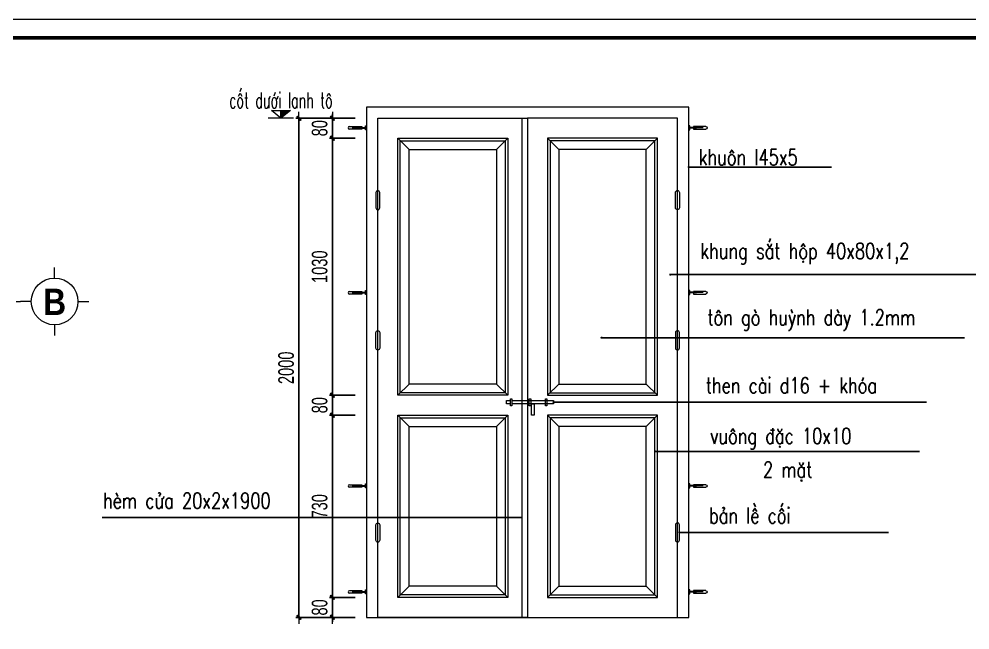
# Model space of a CAD drawing. Header units: millimetres. Extents: x 54880 to 178058, y 52937 to 130733.
# Drawn here: x 163740 to 171358, y 125836 to 130733 of the extents above; entities that cross this region are included whole.
import ezdxf
from ezdxf.enums import TextEntityAlignment as Align

# ---------------------------------------------------------------- set-up
doc = ezdxf.new("R2010")
doc.units = ezdxf.units.MM
doc.header["$LTSCALE"] = 250
doc.header["$MEASUREMENT"] = 0
doc.header["$PDMODE"] = 32
doc.linetypes.add('CENTER', pattern=[2, 1.25, -0.25, 0.25, -0.25])
doc.layers.get('Defpoints').update_dxf_attribs({"color": 1})
for name, color, linetype, lineweight in [('EG Text2', 7, 'Continuous', 20), ('Khungten_LCDI', 7, 'Continuous', 5), ('LC Dim', 8, 'Continuous', 18), ('LC ISO', 153, 'Continuous', 13), ('LC Net manh', 239, 'Continuous', 5), ('LC Text1', 3, 'Continuous', 20), ('manh2', 155, 'Continuous', 9), ('thay1', 63, 'Continuous', 20), ('TRUC', 251, 'CENTER', 5), ('v-KICHTHUOC', 8, 'Continuous', 18)]:
    doc.layers.add(name, color=color, linetype=linetype, lineweight=lineweight)
doc.layers.add('v-TEXT', color=7, linetype='Continuous')
doc.styles.add('HOATBIF', font='hoatbif.shx', dxfattribs={"width": 0.7})
doc.styles.add('Khungten', font='', dxfattribs={"width": 0.9, "height": 5000})
doc.styles.add('LC 1', font='')
doc.styles.add('LC 3', font='vnsimli.shx', dxfattribs={"width": 0.75})
doc.styles.add('T1', font='Vnsimli.shx', dxfattribs={"width": 0.8})
doc.styles.add('Title', font='', dxfattribs={"width": 0.8})
doc.styles.get('Khungten').set_extended_font_data('.VnAvantH')
doc.styles.get('LC 1').set_extended_font_data('.VnAvantH', bold=True)
doc.styles.get('Title').set_extended_font_data('.VnBlackH')
doc.dimstyles.new('1-100(1-50)', dxfattribs={"dimscale": 50, "dimtxt": 2.5, "dimasz": 0.35, "dimexe": 0.5, "dimexo": 0, "dimgap": 0.8, "dimtad": 1, "dimdec": 0, "dimzin": 0, "dimdsep": 46, "dimtxsty": 'HOATBIF', "dimblk1": 'DOT', "dimblk2": 'DOT', "dimsah": 1, "dimcen": -1, "dimdle": 1, "dimclrd": 256, "dimclre": 256, "dimclrt": 4, "dimadec": 3, "dimazin": 2, "dimtfac": 0.333333, "dimtdec": 0, "dimtix": 1, "dimtmove": 2, "dimatfit": 3, "dimldrblk": 'DOT', "dimfxl": 1, "dimtvp": 0.833333, "dimtolj": 1, "dimtzin": 0, "dimarcsym": 0})

# ---------------------------------------------------------------- blocks, each defined once
blk = doc.blocks.new('TTRUC')
at = {"layer": 'LC ISO'}
for p, q in [((0, 6.95), (0, 10.13)), ((-6.95, 0), (-10.13, 0)), ((6.95, 0), (10.13, 0)), ((0, -6.95), (0, -10.13))]:
    blk.add_line(p, q, dxfattribs=at)
at = {"layer": 'LC Net manh'}
blk.add_circle((0, 0), 6.95, dxfattribs=at)
blk = doc.blocks.new('lcdi fix A2')
at = {"layer": 'Defpoints', "lineweight": 0}
blk.add_lwpolyline([(0, -210), (0, 210), (593.94, 210), (593.94, -210)], close=True, dxfattribs=at)
at = {"layer": 'Khungten_LCDI', "color": 5, "lineweight": 60}
blk.add_lwpolyline([(16.97, -207.17), (16.97, 207.17), (591.11, 207.17), (591.11, -207.17)], close=True, dxfattribs=at)
at = {"color": 7, "style": 'Khungten', "width": 0.8}
for tag, p in [('REVISION', (580.1, -168.13)), ('NGAYHT', (580.57, -176.77))]:
    blk.add_attdef(tag, text='', height=2, dxfattribs=at).set_placement(p, align=Align.CENTER)
at = {"layer": 'LC Text1', "style": 'Title', "width": 1.485915}
for tag, p, p2 in [('TENBANVE1', (554.24, -149.53), (588.5, -149.53)), ('TENBANVE2', (554.24, -156.3), (588.5, -156.3))]:
    blk.add_attdef(tag, text='', height=2.5, dxfattribs=at).set_placement(p, p2, align=Align.FIT)
at = {"layer": 'LC Text1', "style": 'Title', "width": 0.7}
blk.add_attdef('SOBANVE', text='', height=2.5, dxfattribs=at).set_placement((580.73, -199.63), align=Align.CENTER)
blk = doc.blocks.new('DOT')
at = {"layer": 'LC Dim'}
blk.add_line((-3, 0), (3, 0), dxfattribs=at)
at = {"layer": 'LC Dim', "color": 4}
blk.add_line((-1, -1), (1, 1), dxfattribs=at)
blk.add_lwpolyline([(0.5, 1), (-1, -0.5), (-0.5, -1), (1, 0.5)], close=True, dxfattribs=at)
blk = doc.blocks.new('*D397')
at = {"layer": 'Defpoints', "color": 0, "transparency": 16777216}
for p in [(165982.5, 129938), (166432, 129938), (166432, 125937.3)]:
    blk.add_point(p, dxfattribs=at)
at = {"layer": 'LC Dim', "lineweight": -2, "transparency": 16777216}
for p, q in [((166432, 129938), (165957.5, 129938)), ((165982.5, 125954.8), (165982.5, 129920.5)), ((166432, 125937.3), (165957.5, 125937.3))]:
    blk.add_line(p, q, dxfattribs=at)
at = {"layer": 'LC Dim', "lineweight": -2, "transparency": 16777216, "xscale": 17.5, "yscale": 17.5, "zscale": 17.5}
for p, rotation in [((165982.5, 129938), 90), ((165982.5, 125937.3), 270)]:
    blk.add_blockref('DOT', p, dxfattribs=dict(at, rotation=rotation))
at = {"layer": 'LC Dim', "color": 4, "transparency": 16777216, "insert": (165880, 127937.7), "char_height": 125, "attachment_point": 5, "rotation": 90, "style": 'HOATBIF'}
blk.add_mtext('\\A1;2000', dxfattribs=at)
blk = doc.blocks.new('_Dot')
at = {"color": 0, "linetype": 'ByBlock', "lineweight": -2}
blk.add_line((-0.5, 0), (-1, 0), dxfattribs=at)
at = {"color": 0, "linetype": 'ByBlock', "const_width": 0.5}
blk.add_lwpolyline([(-0.25, 0, 1), (0.25, 0, 1)], format="xyb", close=True, dxfattribs=at)
blk = doc.blocks.new('Caodo1')
at = {"layer": 'LC Text1'}
blk.add_hatch(color=4, dxfattribs=at).paths.add_polyline_path([(0, 200), (0, 0), (243, 200)])
at = {"layer": 'LC Text1', "color": 4}
for p, q in [((324, 0), (-324, 0)), ((0, 0), (0, 200))]:
    blk.add_line(p, q, dxfattribs=at)
blk.add_lwpolyline([(-243, 200), (243, 200), (0, 0), (0, 0)], close=True, dxfattribs=at)
at = {"layer": 'LC Text1', "color": 4, "style": 'T1', "width": 0.8}
blk.add_attdef('%%P0,00', text='', height=250, dxfattribs=at).set_placement((-39, 460), align=Align.MIDDLE_CENTER)
blk = doc.blocks.new('vit')
for p, q in [((-5.7, -38.5), (-5.7, 10.5)), ((0, 0), (-2.5, -53.4)), ((0, 0), (2.5, -53.4)), ((4.8, 10.5), (4.8, -38.5)), ((4.8, -38.5), (-5.7, -38.5))]:
    blk.add_line(p, q)
blk.add_lwpolyline([(8.1, -58.1), (-8.1, -58.1), (-8.1, -53.4), (8.1, -53.4)], close=True)
blk.add_arc((-0.5, 10.5), 5.27, 0, 180)
blk = doc.blocks.new('*D388')
at = {"layer": 'Defpoints', "color": 0, "transparency": 16777216}
for p in [(166432, 129938), (166250.9, 129778), (166432, 129778)]:
    blk.add_point(p, dxfattribs=at)
at = {"layer": 'LC Dim', "lineweight": -2, "transparency": 16777216}
for p, q in [((166250.9, 129955.5), (166250.9, 129973)), ((166432, 129938), (166225.9, 129938)), ((166250.9, 129938), (166250.9, 129778)), ((166432, 129778), (166225.9, 129778)), ((166250.9, 129760.5), (166250.9, 129743))]:
    blk.add_line(p, q, dxfattribs=at)
at = {"layer": 'LC Dim', "lineweight": -2, "transparency": 16777216, "xscale": 17.5, "yscale": 17.5, "zscale": 17.5}
for p, rotation in [((166250.9, 129938), 270), ((166250.9, 129778), 90)]:
    blk.add_blockref('DOT', p, dxfattribs=dict(at, rotation=rotation))
at = {"layer": 'LC Dim', "color": 4, "transparency": 16777216, "insert": (166148.4, 129858), "char_height": 125, "attachment_point": 5, "rotation": 90, "style": 'HOATBIF'}
blk.add_mtext('\\A1;80', dxfattribs=at)
blk = doc.blocks.new('*D389')
at = {"layer": 'Defpoints', "color": 0, "transparency": 16777216}
for p in [(166432, 129778), (166250.9, 127717.9), (166432, 127717.9)]:
    blk.add_point(p, dxfattribs=at)
at = {"layer": 'LC Dim', "lineweight": -2, "transparency": 16777216}
for p, q in [((166432, 129778), (166225.9, 129778)), ((166250.9, 129760.5), (166250.9, 127735.4)), ((166432, 127717.9), (166225.9, 127717.9))]:
    blk.add_line(p, q, dxfattribs=at)
at = {"layer": 'LC Dim', "lineweight": -2, "transparency": 16777216, "xscale": 17.5, "yscale": 17.5, "zscale": 17.5}
for p, rotation in [((166250.9, 129778), 90), ((166250.9, 127717.9), 270)]:
    blk.add_blockref('DOT', p, dxfattribs=dict(at, rotation=rotation))
at = {"layer": 'LC Dim', "color": 4, "transparency": 16777216, "insert": (166148.4, 128747.9), "char_height": 125, "attachment_point": 5, "rotation": 90, "style": 'HOATBIF'}
blk.add_mtext('\\A1;1030', dxfattribs=at)
blk = doc.blocks.new('*D390')
at = {"layer": 'Defpoints', "color": 0, "transparency": 16777216}
for p in [(166432, 127717.9), (166250.9, 127557.9), (166432, 127557.9)]:
    blk.add_point(p, dxfattribs=at)
at = {"layer": 'LC Dim', "lineweight": -2, "transparency": 16777216}
for p, q in [((166432, 127717.9), (166225.9, 127717.9)), ((166250.9, 127735.4), (166250.9, 127752.9)), ((166250.9, 127717.9), (166250.9, 127557.9)), ((166432, 127557.9), (166225.9, 127557.9)), ((166250.9, 127540.4), (166250.9, 127522.9))]:
    blk.add_line(p, q, dxfattribs=at)
at = {"layer": 'LC Dim', "lineweight": -2, "transparency": 16777216, "xscale": 17.5, "yscale": 17.5, "zscale": 17.5}
for p, rotation in [((166250.9, 127717.9), 270), ((166250.9, 127557.9), 90)]:
    blk.add_blockref('DOT', p, dxfattribs=dict(at, rotation=rotation))
at = {"layer": 'LC Dim', "color": 4, "transparency": 16777216, "insert": (166148.4, 127637.9), "char_height": 125, "attachment_point": 5, "rotation": 90, "style": 'HOATBIF'}
blk.add_mtext('\\A1;80', dxfattribs=at)
blk = doc.blocks.new('*D391')
at = {"layer": 'Defpoints', "color": 0, "transparency": 16777216}
for p in [(166432, 127557.9), (166250.9, 126097.3), (166432, 126097.3)]:
    blk.add_point(p, dxfattribs=at)
at = {"layer": 'LC Dim', "lineweight": -2, "transparency": 16777216}
for p, q in [((166432, 127557.9), (166225.9, 127557.9)), ((166250.9, 127540.4), (166250.9, 126114.8)), ((166432, 126097.3), (166225.9, 126097.3))]:
    blk.add_line(p, q, dxfattribs=at)
at = {"layer": 'LC Dim', "lineweight": -2, "transparency": 16777216, "xscale": 17.5, "yscale": 17.5, "zscale": 17.5}
for p, rotation in [((166250.9, 127557.9), 90), ((166250.9, 126097.3), 270)]:
    blk.add_blockref('DOT', p, dxfattribs=dict(at, rotation=rotation))
at = {"layer": 'LC Dim', "color": 4, "transparency": 16777216, "insert": (166148.4, 126827.6), "char_height": 125, "attachment_point": 5, "rotation": 90, "style": 'HOATBIF'}
blk.add_mtext('\\A1;730', dxfattribs=at)
blk = doc.blocks.new('*D392')
at = {"layer": 'Defpoints', "color": 0, "transparency": 16777216}
for p in [(166432, 126097.3), (166250.9, 125937.3), (166432, 125937.3)]:
    blk.add_point(p, dxfattribs=at)
at = {"layer": 'LC Dim', "lineweight": -2, "transparency": 16777216}
for p, q in [((166432, 126097.3), (166225.9, 126097.3)), ((166250.9, 126114.8), (166250.9, 126132.3)), ((166250.9, 126097.3), (166250.9, 125937.3)), ((166432, 125937.3), (166225.9, 125937.3)), ((166250.9, 125919.8), (166250.9, 125902.3))]:
    blk.add_line(p, q, dxfattribs=at)
at = {"layer": 'LC Dim', "lineweight": -2, "transparency": 16777216, "xscale": 17.5, "yscale": 17.5, "zscale": 17.5}
for p, rotation in [((166250.9, 126097.3), 270), ((166250.9, 125937.3), 90)]:
    blk.add_blockref('DOT', p, dxfattribs=dict(at, rotation=rotation))
at = {"layer": 'LC Dim', "color": 4, "transparency": 16777216, "insert": (166148.4, 126017.3), "char_height": 125, "attachment_point": 5, "rotation": 90, "style": 'HOATBIF'}
blk.add_mtext('\\A1;80', dxfattribs=at)

msp = doc.modelspace()

# ---------------------------------------------------------------- linework, layer by layer
at = {"layer": 'manh2'}
for p, q in [((166774.5, 129778), (166864.5, 129688)), ((167654.5, 129778), (167564.5, 129688)), ((167974.5, 129778), (168064.5, 129688)), ((168854.5, 129778), (168764.5, 129688)), ((166774.5, 127717.9), (166864.5, 127807.9)), ((167654.5, 127717.9), (167564.5, 127807.9)), ((167974.5, 127717.9), (168064.5, 127807.9)), ((168854.5, 127717.9), (168764.5, 127807.9)), ((166774.5, 127557.9), (166864.5, 127467.9)), ((167654.5, 127557.9), (167564.5, 127467.9)), ((167974.5, 127557.9), (168064.5, 127467.9)), ((168854.5, 127557.9), (168764.5, 127467.9)), ((166774.5, 126097.3), (166864.5, 126187.3)), ((167654.5, 126097.3), (167564.5, 126187.3)), ((167974.5, 126097.3), (168064.5, 126187.3)), ((168854.5, 126097.3), (168764.5, 126187.3))]:
    msp.add_line(p, q, dxfattribs=at)
for points in [[(166794.5, 129758), (167634.5, 129758), (167634.5, 127737.9), (166794.5, 127737.9)], [(168834.5, 129758), (167994.5, 129758), (167994.5, 127737.9), (168834.5, 127737.9)], [(166864.5, 129688), (167564.5, 129688), (167564.5, 127807.9), (166864.5, 127807.9)], [(168764.5, 129688), (168064.5, 129688), (168064.5, 127807.9), (168764.5, 127807.9)], [(167676.4, 127689.2), (167687.7, 127689.2), (167687.7, 127633.2), (167676.4, 127633.2)], [(167827.9, 127689.2), (167839.2, 127689.2), (167839.2, 127633.2), (167827.9, 127633.2)], [(167956.4, 127689.2), (167967.7, 127689.2), (167967.7, 127633.2), (167956.4, 127633.2)], [(167845.2, 127648), (167868, 127648), (167868, 127558.1), (167845.2, 127558.1)], [(166794.5, 127537.9), (167634.5, 127537.9), (167634.5, 126117.3), (166794.5, 126117.3)], [(168834.5, 127537.9), (167994.5, 127537.9), (167994.5, 126117.3), (168834.5, 126117.3)], [(166864.5, 127467.9), (167564.5, 127467.9), (167564.5, 126187.3), (166864.5, 126187.3)], [(168764.5, 127467.9), (168064.5, 127467.9), (168064.5, 126187.3), (168764.5, 126187.3)]]:
    msp.add_lwpolyline(points, close=True, dxfattribs=at)
at = {"layer": 'manh2', "linetype": 'Continuous'}
for points in [[(166614.5, 129203.8), (166614.5, 129203.8, 0.414214), (166630, 129219.3), (166630, 129343.1, 0.414214), (166614.5, 129358.6), (166614.5, 129358.6, 0.414214), (166599.1, 129343.1), (166599.1, 129219.3, 0.414214)], [(169014.5, 129204.1), (169014.5, 129204.1, -0.414214), (168999.1, 129219.6), (168999.1, 129343.5, -0.414214), (169014.5, 129359), (169014.5, 129359, -0.414214), (169030, 129343.5), (169030, 129219.6, -0.414214)], [(166614.5, 128235.7), (166614.5, 128235.7, -0.414214), (166630, 128220.2), (166630, 128096.4, -0.414214), (166614.5, 128080.9), (166614.5, 128080.9, -0.414214), (166599.1, 128096.4), (166599.1, 128220.2, -0.414214)], [(169014.5, 128236.1), (169014.5, 128236.1, 0.414214), (168999.1, 128220.6), (168999.1, 128096.7, 0.414214), (169014.5, 128081.2), (169014.5, 128081.2, 0.414214), (169030, 128096.7), (169030, 128220.6, 0.414214)], [(166614.5, 126695), (166614.5, 126695, -0.414214), (166630, 126679.5), (166630, 126555.6, -0.414214), (166614.5, 126540.1), (166614.5, 126540.1, -0.414214), (166599.1, 126555.6), (166599.1, 126679.5, -0.414214)], [(169014.5, 126695.3), (169014.5, 126695.3, 0.414214), (168999.1, 126679.8), (168999.1, 126555.9, 0.414214), (169014.5, 126540.5), (169014.5, 126540.5, 0.414214), (169030, 126555.9), (169030, 126679.8, 0.414214)]]:
    msp.add_lwpolyline(points, format="xyb", close=True, dxfattribs=at)
at = {"layer": 'manh2'}
for points in [[(167676.4, 127648), (167646.2, 127648), (167646.2, 127674.8), (167676.4, 127674.8)], [(167687.7, 127674.8), (168022.2, 127674.8), (168022.2, 127648), (167687.7, 127648)]]:
    msp.add_lwpolyline(points, dxfattribs=at)
at = {"layer": 'thay1'}
for p, q in [((166524.5, 130028), (166524.5, 125937.3)), ((169104.5, 130028), (166524.5, 130028)), ((167766.9, 129938), (167766.9, 125937.3)), ((166524.5, 125937.3), (169104.5, 125937.3))]:
    msp.add_line(p, q, dxfattribs=at)
for points in [[(166614.5, 129938), (167814.5, 129938), (167814.5, 125937.3), (166614.5, 125937.3)], [(166774.5, 127557.9), (167654.5, 127557.9), (167654.5, 126097.3), (166774.5, 126097.3)], [(168854.5, 127557.9), (167974.5, 127557.9), (167974.5, 126097.3), (168854.5, 126097.3)]]:
    msp.add_lwpolyline(points, close=True, dxfattribs=at)
for points in [[(167814.5, 127648), (167814.5, 125937.3), (169014.5, 125937.3), (169014.5, 129938), (167814.5, 129938), (167814.5, 127674.8)], [(167580.5, 127717.9), (166774.5, 127717.9), (166774.5, 129778), (167654.5, 129778), (167654.5, 127717.9), (167580.5, 127717.9)], [(168854.5, 129778), (167974.5, 129778), (167974.5, 127717.9), (168854.5, 127717.9), (168854.5, 129778), (168780.5, 129778)]]:
    msp.add_lwpolyline(points, dxfattribs=at)
at = {"layer": 'TRUC'}
msp.add_line((157342.1, 128469.4), (163752.2, 128469.4), dxfattribs=at)

# ---------------------------------------------------------------- block references
at = {"layer": 'EG Text2', "xscale": 53.45454206918703, "yscale": 53.45454206918703, "zscale": 53.45454206918703}
msp.add_blockref('lcdi fix A2', (146309.1, 119507.8, 0), dxfattribs=at)
at = {"layer": 'LC ISO', "xscale": 26.93692599504913, "yscale": 26.93692599504913, "zscale": 26.93692599504913}
msp.add_blockref('TTRUC', (164025.2, 128469.4), dxfattribs=at)
at = {"layer": 'LC Text1', "color": 3}
ref = msp.add_blockref('Caodo1', (165838.2, 129938), dxfattribs=dict(at, xscale=0.3125, yscale=0.3125, zscale=0.3125))
ref.add_attrib('%%P0,00', 'cèt d\xadíi lanh t«', dxfattribs={"layer": 'v-TEXT', "height": 125, "style": 'T1', "width": 0.6}).set_placement((165838.2, 130081.6), align=Align.MIDDLE_CENTER)
at = {"layer": 'v-KICHTHUOC', "yscale": 2, "zscale": 2}
for p, xscale, rotation in [((166408.3, 129861.6), 2, 90.00000000000001), ((169220.8, 129861.6), -2, 270), ((166408.3, 128540.4), 2, 90.00000000000001), ((169220.8, 128540.4), -2, 270), ((166408.3, 126991.4), 2, 90.00000000000001), ((169220.8, 126991.4), -2, 270), ((166408.3, 126141.9), 2, 90.00000000000001), ((169220.8, 126141.9), -2, 270)]:
    msp.add_blockref('vit', p, dxfattribs=dict(at, xscale=xscale, rotation=rotation))

# ---------------------------------------------------------------- texts
at = {"layer": 'LC Text1', "ltscale": 0.2, "style": 'LC 1', "width": 0.9}
msp.add_text('b', height=210.9, dxfattribs=at).set_placement((164025.2, 128297.8), align=Align.BOTTOM_CENTER)

# ---------------------------------------------------------------- dimensions: what is measured, and where the dimension line sits
at = {"layer": 'LC Dim'}
for base, p1, p2, picture, middle in [((165982.5, 129938), (166432, 125937.3), (166432, 129938), '*D397', (165880, 127937.7)), ((166250.9, 129778), (166432, 129938), (166432, 129778), '*D388', (166148.4, 129858)), ((166250.9, 127717.9), (166432, 129778), (166432, 127717.9), '*D389', (166148.4, 128747.9)), ((166250.9, 127557.9), (166432, 127717.9), (166432, 127557.9), '*D390', (166148.4, 127637.9)), ((166250.9, 126097.3), (166432, 127557.9), (166432, 126097.3), '*D391', (166148.4, 126827.6)), ((166250.9, 125937.3), (166432, 126097.3), (166432, 125937.3), '*D392', (166148.4, 126017.3))]:
    dim = msp.add_linear_dim(base=base, p1=p1, p2=p2, angle=90, dimstyle='1-100(1-50)', override={"dimlfac": 0.5}, dxfattribs=at)
    dim.commit()
    dim.dimension.update_dxf_attribs({"geometry": picture, "text_midpoint": middle})

# ---------------------------------------------------------------- leaders
at = {"layer": 'LC Dim', "annotation_type": 0, "has_hookline": 1, "hookline_direction": 0, "text_width": 2041.2}
msp.add_leader([(168957, 128684.8), (171467.2, 128684.8)], dimstyle='1-100(1-50)', override={"dimtad": 0}, dxfattribs=at)
at = {"layer": 'LC Dim'}
for points in [[(168022.2, 127661.4), (171010, 127661.4)], [(167766.9, 126737.6), (164407, 126737.6)]]:
    msp.add_leader(points, dimstyle='1-100(1-50)', override={"dimtad": 0}, dxfattribs=at)

# ---------------------------------------------------------------- next in the draw order: texts
at = {"layer": 'LC Text1', "color": 3, "char_height": 127.008, "attachment_point": 7, "style": 'LC 3', "bg_fill": 2}
for s, insert in [('khu«n l45x5', (169186.4, 129561.8)), ('t«n gß huúnh dµy 1.2mm', (169255.2, 128236)), ('then cµi d16 + khãa', (169242, 127733.3)), ('vu«ng ®Æc 10x10', (169277.4, 127285.9)), ('hÌm cöa 20x2x1900', (164413, 126809.5)), ('b¶n lÒ cèi ', (169267.8, 126689.8))]:
    msp.add_mtext(s, dxfattribs=dict(at, insert=insert))

# ---------------------------------------------------------------- next in the draw order: linework, layer by layer
at = {"layer": 'thay1'}
msp.add_line((169104.5, 125937.3), (169104.5, 130028), dxfattribs=at)

# ---------------------------------------------------------------- next in the draw order: leaders
at = {"layer": 'LC Dim'}
for points in [[(169104.5, 129547.1), (170247.9, 129547.1)], [(168406.5, 128179.1), (171314.7, 128179.1)], [(168834.5, 127267.5), (170953.2, 127267.5)], [(169030, 126617.9), (170704, 126617.9)]]:
    msp.add_leader(points, dimstyle='1-100(1-50)', override={"dimtad": 0}, dxfattribs=at)

# ---------------------------------------------------------------- next in the draw order: texts
at = {"layer": 'LC Text1', "color": 3, "attachment_point": 7, "style": 'LC 3', "bg_fill": 2}
for s, insert, char_height in [('khung s¾t hép 40x80x1,2', (169199.4, 128768.5), 127.008), ('2 mÆt', (169699.7, 127027), 127.01)]:
    msp.add_mtext(s, dxfattribs=dict(at, insert=insert, char_height=char_height))

doc.saveas('drawing.dxf')
